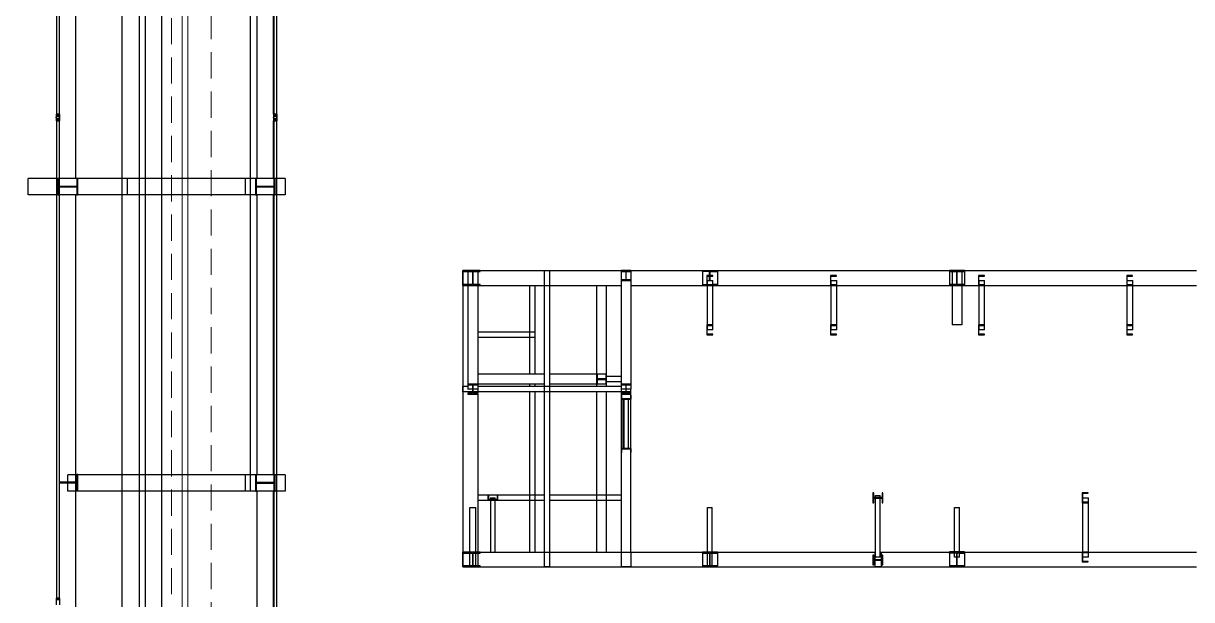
# Model space of a CAD drawing. Header units: inches. Extents: x 19 to 1016051, y 34 to 210034.
# Drawn here: x 873159 to 906601, y 70719 to 87222 of the extents above; entities that cross this region are included whole.
import ezdxf

# ---------------------------------------------------------------- set-up
doc = ezdxf.new("R2010")
doc.units = ezdxf.units.IN
doc.header["$MEASUREMENT"] = 0
doc.linetypes.add('CABLETRAYLAYOUT-EMBED 2_DWG$0$HIDDEN2', pattern=[0.1875, 0.125, -0.0625])
for name, color, linetype in [('_Auto', 7, 'Continuous'), ('CABLE TRAY POWER', 3, 'Continuous'), ('CABLEROUTEPROGRESSUNIT-EMBED 1_DWG$0$DwgTemplate', 7, 'Continuous'), ('cables', 7, 'Continuous')]:
    doc.layers.add(name, color=color, linetype=linetype)
doc.layers.add('Cable Tray Instruments', color=7, linetype='Continuous', lineweight=13)
doc.styles.get("Standard").update_dxf_attribs({"font": 'arial.ttf'})
doc.dimstyles.new('ANSI_L', dxfattribs={"dimtxt": 0.18, "dimasz": 0.18, "dimexe": 0.18, "dimexo": 0.0625, "dimgap": 0.09, "dimtad": 0, "dimtih": 1, "dimtoh": 1, "dimdec": 4, "dimzin": 0, "dimdsep": 46, "dimtxsty": 'Standard', "dimcen": 0.09, "dimadec": 0, "dimazin": 0, "dimtfac": 1, "dimtdec": 4, "dimtofl": 0, "dimtmove": 0, "dimatfit": 3, "dimfxl": 1, "dimtolj": 1, "dimtzin": 0, "dimarcsym": 0})

msp = doc.modelspace()

# ---------------------------------------------------------------- linework, layer by layer
at = {"layer": 'Cable Tray Instruments', "color": 3, "ltscale": 6000}
msp.add_lwpolyline([(875985, 48373), (875985, 167394), (877117, 167394), (877117, 48373)], dxfattribs=at)
at = {"layer": 'Cable Tray Instruments', "color": 6, "linetype": 'CABLETRAYLAYOUT-EMBED 2_DWG$0$HIDDEN2', "ltscale": 6000}
msp.add_lwpolyline([(878531, 48373), (877399, 48373), (877399, 167394), (878531, 167394)], close=True, dxfattribs=at)
at = {"layer": 'Cable Tray Instruments'}
msp.add_lwpolyline([(877865, 167259), (877865, 48131), (877703, 48131), (877704, 167259)], dxfattribs=at)
at = {"layer": 'CABLE TRAY POWER', "color": 3, "ltscale": 6000}
msp.add_lwpolyline([(875985, 167394), (877117, 167394), (877117, 46701), (875985, 46701)], close=True, dxfattribs=at)
at = {"layer": 'CABLEROUTEPROGRESSUNIT-EMBED 1_DWG$0$DwgTemplate', "color": 3, "linetype": 'Continuous'}
for p, q in [((874109, 99282), (874109, 84620)), ((874185, 99282), (874185, 84620)), ((879662, 82779), (879662, 90797)), ((880331, 90797), (880331, 84620)), ((880407, 90797), (880407, 84620)), ((874147, 84620), (874097, 84620)), ((874097, 84620), (874197, 84620)), ((874097, 84620), (874097, 84431)), ((874109, 84620), (874109, 84579)), ((874197, 84620), (874147, 84620)), ((874185, 84620), (874185, 84579)), ((874197, 84620), (874197, 84431)), ((880369, 84620), (880319, 84620)), ((880319, 84620), (880419, 84620)), ((880319, 84620), (880319, 84431)), ((880331, 84620), (880331, 84579)), ((880419, 84620), (880369, 84620)), ((880407, 84620), (880407, 84579)), ((880419, 84620), (880419, 84431)), ((874147, 84431), (874097, 84431)), ((874097, 84431), (874197, 84431)), ((874147, 84579), (874109, 84579)), ((874109, 84579), (874185, 84579)), ((874109, 84579), (874185, 84579)), ((874185, 84579), (874109, 84579)), ((874185, 84472), (874109, 84472)), ((874109, 84472), (874147, 84472)), ((874147, 84472), (874109, 84472)), ((874109, 84472), (874185, 84472)), ((874109, 84472), (874109, 84431)), ((874109, 84431), (874109, 82779)), ((874185, 84579), (874147, 84579)), ((874147, 84472), (874185, 84472)), ((874185, 84472), (874147, 84472)), ((874197, 84431), (874147, 84431)), ((874185, 84472), (874185, 84431)), ((874185, 84431), (874185, 82779)), ((880369, 84431), (880319, 84431)), ((880319, 84431), (880419, 84431)), ((880369, 84579), (880331, 84579)), ((880331, 84579), (880407, 84579)), ((880331, 84579), (880407, 84579)), ((880407, 84579), (880331, 84579)), ((880331, 84472), (880407, 84472)), ((880407, 84472), (880331, 84472)), ((880331, 84472), (880331, 84431)), ((880407, 84472), (880331, 84472)), ((880331, 84472), (880369, 84472)), ((880331, 84431), (880331, 82779)), ((880407, 84579), (880369, 84579)), ((880369, 84472), (880407, 84472)), ((880419, 84431), (880369, 84431)), ((880407, 84472), (880407, 84431)), ((880407, 84431), (880407, 82779)), ((874109, 82779), (874109, 82312)), ((874185, 82779), (874185, 82312)), ((879662, 82312), (879662, 82779)), ((880331, 82779), (880331, 82312)), ((880407, 82779), (880407, 82312)), ((874109, 82312), (874109, 70761)), ((874185, 82312), (874185, 70761)), ((879662, 74294), (879662, 82312)), ((880331, 82312), (880331, 74294)), ((880407, 82312), (880407, 74294)), ((879662, 73827), (879662, 74294)), ((880331, 74294), (880331, 73827)), ((880407, 74294), (880407, 73827)), ((880331, 73827), (880331, 69064)), ((880407, 73827), (880407, 69064)), ((874147, 70761), (874097, 70761)), ((874097, 70761), (874197, 70761)), ((874097, 70761), (874097, 70573)), ((874109, 70761), (874109, 70721)), ((874147, 70721), (874109, 70721)), ((874109, 70721), (874185, 70721)), ((874147, 70721), (874109, 70721)), ((874109, 70721), (874185, 70721)), ((874197, 70761), (874147, 70761)), ((874185, 70721), (874147, 70721)), ((874185, 70721), (874147, 70721)), ((874185, 70761), (874185, 70721)), ((874197, 70761), (874197, 70573))]:
    msp.add_line(p, q, dxfattribs=at)
at = {"layer": 'CABLEROUTEPROGRESSUNIT-EMBED 1_DWG$0$DwgTemplate', "color": 9, "linetype": 'Continuous', "lineweight": 25}
for p, q in [((874196, 84620), (874196, 91031)), ((874663, 82779), (874663, 91031)), ((879853, 82779), (879853, 90797)), ((880320, 84620), (880320, 90797)), ((874196, 82779), (874196, 84431)), ((880320, 82779), (880320, 84431)), ((876127, 82779), (873298, 82779)), ((873298, 82312), (873298, 82779)), ((874174, 82779), (874145, 82779)), ((874145, 82779), (874145, 82312)), ((874174, 82555), (874174, 82779)), ((874686, 82779), (874686, 82555)), ((874715, 82779), (874686, 82779)), ((874715, 82312), (874715, 82779)), ((879521, 82779), (876127, 82779)), ((876127, 82779), (876127, 82312)), ((879521, 82312), (879521, 82779)), ((880652, 82779), (879521, 82779)), ((879801, 82779), (879801, 82312)), ((879830, 82779), (879801, 82779)), ((879830, 82555), (879830, 82779)), ((880342, 82779), (880342, 82555)), ((880371, 82779), (880342, 82779)), ((880371, 82312), (880371, 82779)), ((880652, 82779), (880652, 82312)), ((876127, 82312), (873298, 82312)), ((874145, 82312), (874174, 82312)), ((874686, 82555), (874174, 82555)), ((874174, 82312), (874174, 82537)), ((874174, 82537), (874686, 82537)), ((874196, 74070), (874196, 82312)), ((874663, 74070), (874663, 82312)), ((874686, 82537), (874686, 82312)), ((874686, 82312), (874715, 82312)), ((879521, 82312), (876127, 82312)), ((880652, 82312), (879521, 82312)), ((879801, 82312), (879830, 82312)), ((880342, 82555), (879830, 82555)), ((879830, 82312), (879830, 82537)), ((879830, 82537), (880342, 82537)), ((879853, 74294), (879853, 82312)), ((880320, 74294), (880320, 82312)), ((880342, 82537), (880342, 82312)), ((880342, 82312), (880371, 82312)), ((885814, 80142), (885743, 80142)), ((885743, 80142), (885743, 80113)), ((885743, 80142), (885814, 80142)), ((885743, 80142), (885743, 71657)), ((885743, 80142), (885814, 80142)), ((885743, 79718), (885743, 80142)), ((885743, 80113), (885814, 80113)), ((886238, 80142), (885814, 80142)), ((885814, 80142), (885814, 80113)), ((885814, 80113), (886016, 80113)), ((885884, 80142), (885884, 76748)), ((885884, 80142), (886167, 80142)), ((886016, 80113), (886016, 79746)), ((886036, 79746), (886036, 80113)), ((886036, 80113), (886238, 80113)), ((886167, 80142), (886167, 76748)), ((886238, 80113), (886238, 80142)), ((886238, 80142), (890268, 80142)), ((888072, 80142), (888222, 80142)), ((888072, 80142), (888072, 71657)), ((888222, 80142), (888222, 71657)), ((890268, 80142), (890551, 80142)), ((890268, 80142), (890268, 76748)), ((890268, 80142), (890268, 80119)), ((890551, 80142), (890268, 80142)), ((890268, 80119), (890401, 80119)), ((890401, 80119), (890401, 79882)), ((890418, 80119), (890551, 80119)), ((890418, 79882), (890418, 80119)), ((890551, 80142), (890551, 76748)), ((890551, 80119), (890551, 80142)), ((890551, 80142), (899672, 80142)), ((892601, 80142), (893026, 80142)), ((892601, 80142), (892601, 79718)), ((892601, 80142), (893026, 80142)), ((892601, 80113), (892601, 80142)), ((892804, 80113), (892601, 80113)), ((892891, 80000), (892722, 80000)), ((892722, 80000), (892722, 79718)), ((892736, 79732), (892736, 79986)), ((892736, 79986), (892891, 79986)), ((892804, 80000), (892804, 80113)), ((892804, 79859), (892804, 79986)), ((892823, 80113), (893026, 80113)), ((892823, 80000), (892823, 80113)), ((892823, 79859), (892823, 79986)), ((892891, 79986), (892891, 80000)), ((893026, 80142), (893026, 79718)), ((893026, 80142), (893026, 80113)), ((896264, 80000), (896264, 79718)), ((896434, 80000), (896264, 80000)), ((896278, 79732), (896278, 79986)), ((896278, 79986), (896434, 79986)), ((896434, 79986), (896434, 80000)), ((900096, 80142), (899672, 80142)), ((899672, 80142), (899672, 80113)), ((899672, 80113), (899874, 80113)), ((899672, 80113), (899672, 79746)), ((899743, 80142), (900026, 80142)), ((899743, 80142), (899743, 78586)), ((899874, 80113), (899874, 79746)), ((899894, 79746), (899894, 80113)), ((899894, 80113), (900096, 80113)), ((900026, 80142), (900026, 78586)), ((900096, 80113), (900096, 80142)), ((900096, 80142), (906743, 80142)), ((900096, 80113), (900096, 79746)), ((900499, 80000), (900499, 79718)), ((900669, 80000), (900499, 80000)), ((900514, 79732), (900514, 79986)), ((900514, 79986), (900669, 79986)), ((900669, 79986), (900669, 80000)), ((904912, 80000), (904742, 80000)), ((904742, 80000), (904742, 79718)), ((904756, 79732), (904756, 79986)), ((904756, 79986), (904912, 79986)), ((904912, 79986), (904912, 80000)), ((885814, 79746), (885743, 79746)), ((885743, 79746), (885743, 79718)), ((885743, 79718), (885814, 79718)), ((885743, 79718), (885814, 79718)), ((885814, 79746), (885814, 79718)), ((886016, 79746), (885814, 79746)), ((885814, 79718), (886238, 79718)), ((886238, 79746), (886036, 79746)), ((886238, 79718), (886238, 79746)), ((886238, 79718), (890268, 79718)), ((887648, 79718), (887648, 77172)), ((887798, 79718), (887798, 77172)), ((889561, 79718), (889561, 77172)), ((889844, 79718), (889844, 77172)), ((890268, 79882), (890268, 79859)), ((890401, 79882), (890268, 79882)), ((890268, 79859), (890551, 79859)), ((890551, 79882), (890418, 79882)), ((890551, 79859), (890551, 79882)), ((890551, 79718), (892722, 79718)), ((892601, 79746), (892722, 79746)), ((892601, 79746), (892601, 79718)), ((892722, 79718), (892891, 79718)), ((892729, 79859), (892898, 79859)), ((892729, 79859), (892729, 78445)), ((892891, 79732), (892736, 79732)), ((892891, 79718), (892891, 79732)), ((892898, 78445), (892898, 79859)), ((893026, 79746), (892898, 79746)), ((892898, 79718), (896264, 79718)), ((893026, 79718), (893026, 79746)), ((896264, 79718), (896434, 79718)), ((896271, 79859), (896271, 78445)), ((896271, 79859), (896441, 79859)), ((896434, 79732), (896278, 79732)), ((896434, 79718), (896434, 79732)), ((896441, 78445), (896441, 79859)), ((896441, 79718), (899672, 79718)), ((899874, 79746), (899672, 79746)), ((899672, 79746), (899672, 79718)), ((899672, 79718), (900096, 79718)), ((900096, 79746), (899894, 79746)), ((900096, 79718), (900096, 79746)), ((900096, 79718), (900499, 79718)), ((900499, 79718), (900669, 79718)), ((900506, 79859), (900506, 78445)), ((900506, 79859), (900676, 79859)), ((900669, 79732), (900514, 79732)), ((900669, 79718), (900669, 79732)), ((900676, 78445), (900676, 79859)), ((900676, 79718), (904742, 79718)), ((904742, 79718), (904912, 79718)), ((904749, 79859), (904749, 78445)), ((904749, 79859), (904919, 79859)), ((904912, 79732), (904756, 79732)), ((904912, 79718), (904912, 79732)), ((904919, 78445), (904919, 79859)), ((904919, 79718), (906743, 79718)), ((887798, 78378), (886167, 78378)), ((887798, 78378), (887798, 78228)), ((892722, 78586), (892722, 78303)), ((892891, 78586), (892722, 78586)), ((892722, 78303), (892891, 78303)), ((892898, 78445), (892729, 78445)), ((892736, 78572), (892891, 78572)), ((892736, 78318), (892736, 78572)), ((892891, 78318), (892736, 78318)), ((892891, 78572), (892891, 78586)), ((892891, 78303), (892891, 78318)), ((896264, 78586), (896264, 78303)), ((896434, 78586), (896264, 78586)), ((896264, 78303), (896434, 78303)), ((896441, 78445), (896271, 78445)), ((896278, 78572), (896434, 78572)), ((896278, 78318), (896278, 78572)), ((896434, 78318), (896278, 78318)), ((896434, 78572), (896434, 78586)), ((896434, 78303), (896434, 78318)), ((900026, 78586), (899743, 78586)), ((900499, 78586), (900499, 78303)), ((900669, 78586), (900499, 78586)), ((900499, 78303), (900669, 78303)), ((900676, 78445), (900506, 78445)), ((900514, 78318), (900514, 78572)), ((900514, 78572), (900669, 78572)), ((900669, 78318), (900514, 78318)), ((900669, 78572), (900669, 78586)), ((900669, 78303), (900669, 78318)), ((904912, 78586), (904742, 78586)), ((904742, 78586), (904742, 78303)), ((904742, 78303), (904912, 78303)), ((904919, 78445), (904749, 78445)), ((904756, 78572), (904912, 78572)), ((904756, 78318), (904756, 78572)), ((904912, 78318), (904756, 78318)), ((904912, 78572), (904912, 78586)), ((904912, 78303), (904912, 78318)), ((887798, 78228), (886167, 78228)), ((888072, 77172), (886167, 77172)), ((889846, 77172), (888222, 77172)), ((889569, 77172), (889569, 76889)), ((889592, 77172), (889569, 77172)), ((889592, 77039), (889592, 77172)), ((889829, 77039), (889592, 77039)), ((889592, 76889), (889592, 77022)), ((889592, 77022), (889829, 77022)), ((889852, 77172), (889829, 77172)), ((889829, 77172), (889829, 77039)), ((889829, 77022), (889829, 76889)), ((889846, 77172), (889846, 76889)), ((889852, 76889), (889852, 77172)), ((890268, 77106), (889852, 77106)), ((890268, 76956), (889852, 76956)), ((885743, 76673), (885743, 76823)), ((885884, 76823), (885743, 76823)), ((886017, 76673), (885743, 76673)), ((886167, 76889), (885884, 76889)), ((885884, 76889), (885884, 76867)), ((885884, 76867), (886017, 76867)), ((886167, 76748), (885884, 76748)), ((885884, 76629), (885884, 76606)), ((886017, 76629), (885884, 76629)), ((885884, 76606), (886167, 76606)), ((886017, 76867), (886017, 76629)), ((886034, 76629), (886034, 76867)), ((886034, 76867), (886167, 76867)), ((890401, 76673), (886034, 76673)), ((886167, 76629), (886034, 76629)), ((888072, 76889), (886167, 76889)), ((886167, 76867), (886167, 76889)), ((890268, 76823), (886167, 76823)), ((886167, 76748), (886167, 76629)), ((886167, 76606), (886167, 76629)), ((886167, 76606), (886167, 72081)), ((887648, 76889), (887648, 76823)), ((887648, 76673), (887648, 72081)), ((887798, 76889), (887798, 76823)), ((887798, 76673), (887798, 72081)), ((889846, 76889), (888222, 76889)), ((889561, 76889), (889561, 76823)), ((889561, 76673), (889561, 72081)), ((889569, 76889), (889592, 76889)), ((889829, 76889), (889852, 76889)), ((889844, 76889), (889844, 76823)), ((889844, 76673), (889844, 72081)), ((890551, 76889), (890268, 76889)), ((890268, 76889), (890268, 76867)), ((890268, 76867), (890401, 76867)), ((890551, 76748), (890268, 76748)), ((890268, 76748), (890268, 76629)), ((890268, 76629), (890268, 76606)), ((890401, 76629), (890268, 76629)), ((890268, 76606), (890268, 76570)), ((890268, 76606), (890551, 76606)), ((890401, 76867), (890401, 76629)), ((890418, 76867), (890551, 76867)), ((890418, 76629), (890418, 76867)), ((890551, 76673), (890418, 76673)), ((890551, 76629), (890418, 76629)), ((890551, 76867), (890551, 76889)), ((890551, 76629), (890551, 76748)), ((890551, 76606), (890551, 76629)), ((890551, 76570), (890551, 76606)), ((890268, 76570), (890268, 76457)), ((890289, 76570), (890268, 76570)), ((890268, 76457), (890268, 75043)), ((890268, 76457), (890555, 76457)), ((890289, 76466), (890289, 76570)), ((890534, 76466), (890289, 76466)), ((890327, 75043), (890327, 76457)), ((890327, 75043), (890327, 76457)), ((890357, 75043), (890357, 76457)), ((890471, 76457), (890471, 75043)), ((890555, 76570), (890534, 76570)), ((890534, 76570), (890534, 76466)), ((890551, 75043), (890551, 76457)), ((890555, 76457), (890555, 76570)), ((890555, 75043), (890268, 75043)), ((890268, 75043), (890268, 74929)), ((890268, 74929), (890268, 71657)), ((890268, 74929), (890289, 74929)), ((890289, 75034), (890534, 75034)), ((890289, 74929), (890289, 75034)), ((890534, 75034), (890534, 74929)), ((890534, 74929), (890555, 74929)), ((890551, 72081), (890551, 74929)), ((890555, 74929), (890555, 75043)), ((874430, 73827), (874430, 74294)), ((879521, 74294), (874430, 74294)), ((874715, 74303), (874686, 74303)), ((874686, 74303), (874686, 74079)), ((874715, 73836), (874715, 74303)), ((879521, 73827), (879521, 74294)), ((880652, 74294), (879521, 74294)), ((879830, 74294), (879801, 74294)), ((879801, 74294), (879801, 73827)), ((879830, 74070), (879830, 74294)), ((880371, 74294), (880342, 74294)), ((880342, 74294), (880342, 74070)), ((880371, 73827), (880371, 74294)), ((880652, 74294), (880652, 73827)), ((874686, 74079), (874185, 74079)), ((874185, 74061), (874686, 74061)), ((874663, 74070), (874196, 74070)), ((874196, 74061), (874663, 74061)), ((874196, 70761), (874196, 74061)), ((874663, 65810), (874663, 74061)), ((874686, 74061), (874686, 73836)), ((880342, 74070), (879830, 74070)), ((879830, 74052), (880342, 74052)), ((879830, 73827), (879830, 74052)), ((880342, 74052), (880342, 73827)), ((879521, 73827), (874430, 73827)), ((874686, 73836), (874715, 73836)), ((880652, 73827), (879521, 73827)), ((879801, 73827), (879830, 73827)), ((879853, 65576), (879853, 73827)), ((880320, 69064), (880320, 73827)), ((880342, 73827), (880371, 73827)), ((888072, 73712), (886167, 73712)), ((886483, 73705), (886459, 73705)), ((886459, 73705), (886459, 73569)), ((886483, 73584), (886483, 73705)), ((886718, 73584), (886483, 73584)), ((886533, 73637), (886533, 72081)), ((886533, 73637), (886669, 73637)), ((886669, 72081), (886669, 73637)), ((886742, 73705), (886718, 73705)), ((886718, 73705), (886718, 73584)), ((886742, 73569), (886742, 73705)), ((890268, 73712), (888222, 73712)), ((897503, 73778), (897480, 73778)), ((897480, 73778), (897480, 73495)), ((897503, 73645), (897503, 73778)), ((897740, 73645), (897503, 73645)), ((897503, 73495), (897503, 73628)), ((897503, 73628), (897740, 73628)), ((897554, 71940), (897554, 73699)), ((897554, 73699), (897690, 73699)), ((897690, 71940), (897690, 73699)), ((897740, 73778), (897740, 73645)), ((897763, 73778), (897740, 73778)), ((897740, 73628), (897740, 73495)), ((897763, 73495), (897763, 73778)), ((903469, 73778), (903469, 73495)), ((903639, 73778), (903469, 73778)), ((903476, 73637), (903476, 71940)), ((903476, 73637), (903646, 73637)), ((903483, 73764), (903639, 73764)), ((903483, 73509), (903483, 73764)), ((903639, 73764), (903639, 73778)), ((903646, 71940), (903646, 73637)), ((885941, 71657), (885941, 73354)), ((885941, 73354), (886111, 73354)), ((886111, 71657), (886111, 73354)), ((886533, 73562), (886167, 73562)), ((886459, 73569), (886742, 73569)), ((888072, 73562), (886669, 73562)), ((890268, 73562), (888222, 73562)), ((892746, 73354), (892881, 73354)), ((892746, 71657), (892746, 73354)), ((892881, 71657), (892881, 73354)), ((897480, 73495), (897503, 73495)), ((897740, 73495), (897763, 73495)), ((899816, 73354), (899952, 73354)), ((899816, 71940), (899816, 73354)), ((899952, 71940), (899952, 73354)), ((903469, 73495), (903639, 73495)), ((903639, 73509), (903483, 73509)), ((903639, 73495), (903639, 73509)), ((885743, 71657), (885743, 72081)), ((885743, 72081), (885814, 72081)), ((885743, 72081), (885743, 72053)), ((885814, 72081), (885743, 72081)), ((885743, 72053), (885814, 72053)), ((885814, 72081), (885814, 72053)), ((886238, 72081), (885814, 72081)), ((885814, 72053), (886016, 72053)), ((886016, 72053), (886016, 71685)), ((886036, 72053), (886238, 72053)), ((886036, 71685), (886036, 72053)), ((886167, 72053), (886167, 71685)), ((886238, 72081), (890551, 72081)), ((886238, 72053), (886238, 72081)), ((890551, 72081), (892601, 72081)), ((890551, 72081), (890551, 71657)), ((893026, 72081), (892601, 72081)), ((892601, 72081), (892601, 72053)), ((892601, 72053), (892804, 72053)), ((892601, 72053), (892601, 71685)), ((892804, 72053), (892804, 71685)), ((892823, 72053), (893026, 72053)), ((892823, 71685), (892823, 72053)), ((893026, 72081), (897554, 72081)), ((893026, 72053), (893026, 72081)), ((893026, 72053), (893026, 71685)), ((897503, 71996), (897480, 71996)), ((897480, 71996), (897480, 71713)), ((897503, 71863), (897503, 71996)), ((897533, 72081), (897533, 71863)), ((897690, 71940), (897554, 71940)), ((897690, 72081), (899672, 72081)), ((897711, 72081), (897711, 71863)), ((897763, 71996), (897740, 71996)), ((897740, 71996), (897740, 71863)), ((897763, 71713), (897763, 71996)), ((900096, 72084), (899672, 72084)), ((899672, 72084), (899672, 72056)), ((899672, 72056), (899672, 71688)), ((899672, 72056), (899874, 72056)), ((899672, 72053), (899672, 72056)), ((899816, 72053), (899672, 72053)), ((899952, 71940), (899816, 71940)), ((899874, 72056), (899874, 71688)), ((899894, 71688), (899894, 72056)), ((899894, 72056), (900096, 72056)), ((899952, 72053), (900096, 72053)), ((900096, 72056), (900096, 72084)), ((900096, 72081), (903469, 72081)), ((900096, 72056), (900096, 71688)), ((900096, 72056), (900096, 72053)), ((903469, 72081), (903469, 71798)), ((903639, 72081), (903469, 72081)), ((903646, 71940), (903476, 71940)), ((903483, 71812), (903483, 72067)), ((903483, 72067), (903639, 72067)), ((903639, 72067), (903639, 72081)), ((903646, 72081), (906743, 72081)), ((885814, 71685), (885743, 71685)), ((885743, 71685), (885743, 71657)), ((885743, 71657), (885814, 71657)), ((885814, 71657), (885743, 71657)), ((885743, 71657), (885814, 71657)), ((885814, 71685), (885814, 71657)), ((886016, 71685), (885814, 71685)), ((885814, 71657), (886238, 71657)), ((886111, 71657), (885941, 71657)), ((886238, 71685), (886036, 71685)), ((886238, 71657), (886238, 71685)), ((886238, 71657), (892601, 71657)), ((888222, 71657), (888072, 71657)), ((890551, 71657), (890268, 71657)), ((892601, 71685), (892601, 71657)), ((892804, 71685), (892601, 71685)), ((892601, 71657), (893026, 71657)), ((892881, 71657), (892746, 71657)), ((893026, 71685), (892823, 71685)), ((893026, 71657), (893026, 71685)), ((893026, 71657), (906743, 71657)), ((897480, 71713), (897503, 71713)), ((897740, 71863), (897503, 71863)), ((897503, 71846), (897740, 71846)), ((897503, 71713), (897503, 71846)), ((897533, 71846), (897533, 71657)), ((897711, 71657), (897533, 71657)), ((897711, 71846), (897711, 71657)), ((897740, 71846), (897740, 71713)), ((897740, 71713), (897763, 71713)), ((899874, 71688), (899672, 71688)), ((899672, 71688), (899672, 71660)), ((899672, 71660), (899672, 71657)), ((899672, 71660), (900096, 71660)), ((899672, 71660), (899672, 71657)), ((900096, 71657), (899672, 71657)), ((899672, 71657), (900096, 71657)), ((900096, 71688), (899894, 71688)), ((900096, 71660), (900096, 71688)), ((900096, 71660), (900096, 71657)), ((900096, 71657), (900096, 71660)), ((903469, 71798), (903639, 71798)), ((903639, 71812), (903483, 71812)), ((903639, 71798), (903639, 71812))]:
    msp.add_line(p, q, dxfattribs=at)
at = {"layer": 'CABLEROUTEPROGRESSUNIT-EMBED 1_DWG$0$DwgTemplate', "color": 3, "linetype": 'Continuous'}
for centre, radius in [((874147, 84526), 50.3), ((874147, 84526), 50.3), ((874147, 84526), 37.8), ((874147, 84526), 37.8), ((874147, 84526), 37.8), ((880369, 84526), 50.3), ((880369, 84526), 50.3), ((880369, 84526), 37.8), ((880369, 84526), 37.8), ((880369, 84526), 37.8)]:
    msp.add_circle(centre, radius, dxfattribs=at)
at = {"layer": 'cables'}
msp.add_lwpolyline([(876641, 105834), (876641, 46373), (876479, 46373), (876480, 167259)], dxfattribs=at)

# ---------------------------------------------------------------- leaders
at = {"layer": '_Auto', "color": 136, "linetype": 'Continuous'}
msp.add_leader([(878531, 90324), (837610, 80192), (832222, 80192)], dimstyle='ANSI_L', override={"dimscale": 1, "dimtxt": 3.175, "dimasz": 3000, "dimgap": 1.5875, "dimtad": 0, "dimlwd": 65535}, dxfattribs=at)

doc.saveas('drawing.dxf')
